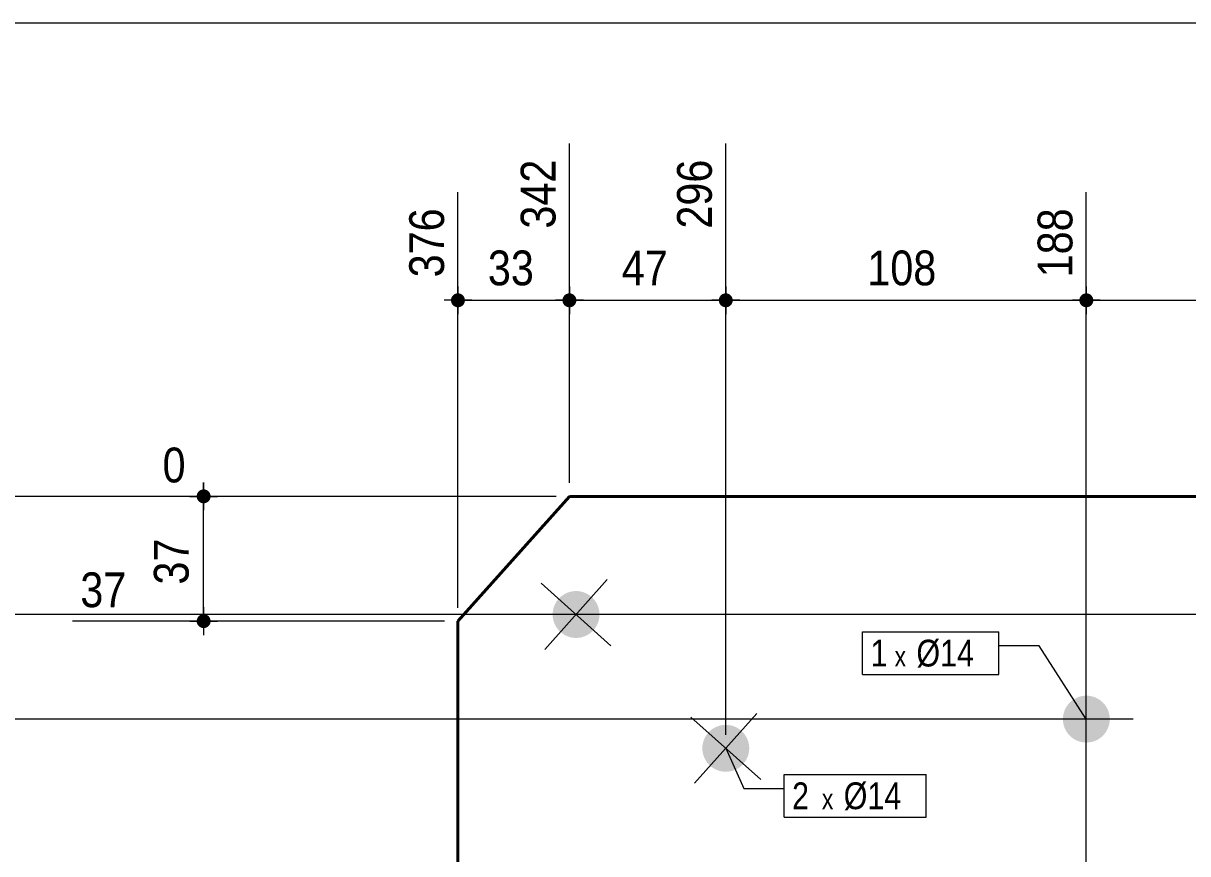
# Model space of a CAD drawing. Header units: millimetres. Extents: x 2 to 287, y 5 to 195.
# Drawn here: x 68.1 to 155.1, y 133 to 195 of the extents above; entities that cross this region are included whole.
import ezdxf

# ---------------------------------------------------------------- set-up
doc = ezdxf.new("R2010")
doc.units = ezdxf.units.MM
for name, color, linetype, lineweight in [('Boulon', 7, 'Continuous', 0), ('Cotation', 7, 'Continuous', 0), ('Désignation boulon', 3, 'Continuous', 0), ('Feuille dessin', 5, 'Continuous', 0), ('Piece', 2, 'Continuous', 0)]:
    doc.layers.add(name, color=color, linetype=linetype, lineweight=lineweight)
doc.styles.add('ARIAL', font='ARIAL.TTF')
doc.styles.add('COMIC_SANS_MS', font='COMIC.TTF')

# ---------------------------------------------------------------- blocks, each defined once
blk = doc.blocks.new('*A1')
at = {"layer": 'Boulon'}
blk.add_hatch(color=256, dxfattribs=at).paths.add_polyline_path([(149.237, 142.984), (149.235, 142.941), (149.233, 142.898), (149.229, 142.856), (149.224, 142.813), (149.219, 142.77), (149.212, 142.728), (149.204, 142.686), (149.195, 142.644), (149.185, 142.602), (149.174, 142.56), (149.162, 142.519), (149.149, 142.478), (149.135, 142.437), (149.12, 142.397), (149.104, 142.357), (149.087, 142.318), (149.069, 142.279), (149.051, 142.24), (149.031, 142.202), (149.01, 142.164), (148.989, 142.127), (148.966, 142.091), (148.943, 142.055), (148.918, 142.019), (148.893, 141.985), (148.867, 141.95), (148.84, 141.917), (148.813, 141.884), (148.784, 141.852), (148.755, 141.82), (148.725, 141.79), (148.694, 141.76), (148.663, 141.73), (148.631, 141.702), (148.598, 141.674), (148.564, 141.647), (148.53, 141.621), (148.495, 141.596), (148.46, 141.572), (148.424, 141.549), (148.387, 141.526), (148.35, 141.504), (148.312, 141.484), (148.274, 141.464), (148.236, 141.445), (148.197, 141.427), (148.157, 141.41), (148.117, 141.394), (148.077, 141.379), (148.036, 141.365), (147.995, 141.352), (147.954, 141.34), (147.913, 141.329), (147.871, 141.32), (147.829, 141.311), (147.787, 141.303), (147.744, 141.296), (147.702, 141.29), (147.659, 141.285), (147.616, 141.282), (147.573, 141.279), (147.53, 141.278), (147.487, 141.277), (147.445, 141.278), (147.402, 141.279), (147.359, 141.282), (147.316, 141.285), (147.273, 141.29), (147.231, 141.296), (147.188, 141.303), (147.146, 141.311), (147.104, 141.32), (147.062, 141.329), (147.021, 141.34), (146.979, 141.352), (146.939, 141.365), (146.898, 141.379), (146.858, 141.394), (146.818, 141.41), (146.778, 141.427), (146.739, 141.445), (146.701, 141.464), (146.663, 141.484), (146.625, 141.504), (146.588, 141.526), (146.551, 141.549), (146.515, 141.572), (146.48, 141.596), (146.445, 141.621), (146.411, 141.647), (146.377, 141.674), (146.344, 141.702), (146.312, 141.73), (146.281, 141.76), (146.25, 141.79), (146.22, 141.82), (146.191, 141.852), (146.162, 141.884), (146.135, 141.917), (146.108, 141.95), (146.082, 141.985), (146.057, 142.019), (146.032, 142.055), (146.009, 142.091), (145.986, 142.127), (145.965, 142.164), (145.944, 142.202), (145.924, 142.24), (145.906, 142.279), (145.888, 142.318), (145.871, 142.357), (145.855, 142.397), (145.84, 142.437), (145.826, 142.478), (145.813, 142.519), (145.801, 142.56), (145.79, 142.602), (145.78, 142.644), (145.771, 142.686), (145.763, 142.728), (145.756, 142.77), (145.751, 142.813), (145.746, 142.856), (145.742, 142.898), (145.74, 142.941), (145.738, 142.984), (145.737, 143.027), (145.738, 143.07), (145.74, 143.113), (145.742, 143.156), (145.746, 143.199), (145.751, 143.241), (145.756, 143.284), (145.763, 143.326), (145.771, 143.368), (145.78, 143.41), (145.79, 143.452), (145.801, 143.494), (145.813, 143.535), (145.826, 143.576), (145.84, 143.617), (145.855, 143.657), (145.871, 143.697), (145.888, 143.736), (145.906, 143.775), (145.924, 143.814), (145.944, 143.852), (145.965, 143.89), (145.986, 143.927), (146.009, 143.963), (146.032, 143.999), (146.057, 144.035), (146.082, 144.07), (146.108, 144.104), (146.135, 144.137), (146.162, 144.17), (146.191, 144.202), (146.22, 144.234), (146.25, 144.264), (146.281, 144.294), (146.312, 144.324), (146.344, 144.352), (146.377, 144.38), (146.411, 144.407), (146.445, 144.433), (146.48, 144.458), (146.515, 144.482), (146.551, 144.506), (146.588, 144.528), (146.625, 144.55), (146.663, 144.57), (146.701, 144.59), (146.739, 144.609), (146.778, 144.627), (146.818, 144.644), (146.858, 144.66), (146.898, 144.675), (146.939, 144.689), (146.979, 144.702), (147.021, 144.714), (147.062, 144.725), (147.104, 144.735), (147.146, 144.743), (147.188, 144.751), (147.231, 144.758), (147.273, 144.764), (147.316, 144.769), (147.359, 144.772), (147.402, 144.775), (147.445, 144.777), (147.487, 144.777), (147.53, 144.777), (147.573, 144.775), (147.616, 144.772), (147.659, 144.769), (147.702, 144.764), (147.744, 144.758), (147.787, 144.751), (147.829, 144.743), (147.871, 144.735), (147.913, 144.725), (147.954, 144.714), (147.995, 144.702), (148.036, 144.689), (148.077, 144.675), (148.117, 144.66), (148.157, 144.644), (148.197, 144.627), (148.236, 144.609), (148.274, 144.59), (148.312, 144.57), (148.35, 144.55), (148.387, 144.528), (148.424, 144.506), (148.46, 144.482), (148.495, 144.458), (148.53, 144.433), (148.564, 144.407), (148.598, 144.38), (148.631, 144.352), (148.663, 144.324), (148.694, 144.294), (148.725, 144.264), (148.755, 144.234), (148.784, 144.202), (148.813, 144.17), (148.84, 144.137), (148.867, 144.104), (148.893, 144.07), (148.918, 144.035), (148.943, 143.999), (148.966, 143.963), (148.989, 143.927), (149.01, 143.89), (149.031, 143.852), (149.051, 143.814), (149.069, 143.775), (149.087, 143.736), (149.104, 143.697), (149.12, 143.657), (149.135, 143.617), (149.149, 143.576), (149.162, 143.535), (149.174, 143.494), (149.185, 143.452), (149.195, 143.41), (149.204, 143.368), (149.212, 143.326), (149.219, 143.284), (149.224, 143.241), (149.229, 143.199), (149.233, 143.156), (149.235, 143.113), (149.237, 143.07), (149.237, 143.027)], flags=17)
at = {"layer": 'Boulon', "linetype": 'Continuous', "lineweight": 0}
for p, q in [((147.487, 139.527), (147.487, 146.527)), ((150.987, 143.027), (143.987, 143.027))]:
    blk.add_line(p, q, dxfattribs=at)
blk = doc.blocks.new('*A6')
at = {"layer": 'Boulon'}
for points in [[(108.165, 149.565), (108.134, 149.595), (108.104, 149.626), (108.075, 149.657), (108.046, 149.689), (108.018, 149.722), (107.991, 149.755), (107.965, 149.789), (107.94, 149.824), (107.915, 149.859), (107.891, 149.895), (107.868, 149.931), (107.847, 149.968), (107.826, 150.005), (107.806, 150.043), (107.786, 150.082), (107.768, 150.121), (107.751, 150.16), (107.735, 150.2), (107.72, 150.24), (107.705, 150.281), (107.692, 150.321), (107.68, 150.363), (107.669, 150.404), (107.658, 150.446), (107.649, 150.488), (107.641, 150.53), (107.634, 150.572), (107.628, 150.615), (107.623, 150.657), (107.619, 150.7), (107.616, 150.743), (107.614, 150.786), (107.613, 150.829), (107.613, 150.872), (107.615, 150.915), (107.617, 150.958), (107.62, 151.001), (107.625, 151.043), (107.63, 151.086), (107.637, 151.128), (107.644, 151.171), (107.653, 151.213), (107.663, 151.255), (107.673, 151.296), (107.685, 151.337), (107.698, 151.378), (107.711, 151.419), (107.726, 151.46), (107.742, 151.5), (107.758, 151.539), (107.776, 151.578), (107.794, 151.617), (107.814, 151.655), (107.834, 151.693), (107.856, 151.73), (107.878, 151.767), (107.901, 151.803), (107.925, 151.839), (107.95, 151.874), (107.976, 151.908), (108.002, 151.942), (108.03, 151.975), (108.058, 152.007), (108.087, 152.039), (108.117, 152.07), (108.147, 152.1), (108.179, 152.13), (108.211, 152.158), (108.243, 152.186), (108.277, 152.213), (108.311, 152.24), (108.345, 152.265), (108.381, 152.289), (108.416, 152.313), (108.453, 152.336), (108.49, 152.358), (108.527, 152.379), (108.565, 152.399), (108.604, 152.418), (108.643, 152.436), (108.682, 152.453), (108.722, 152.47), (108.762, 152.485), (108.802, 152.499), (108.843, 152.512), (108.884, 152.525), (108.926, 152.536), (108.968, 152.546), (109.01, 152.555), (109.052, 152.563), (109.094, 152.571), (109.137, 152.577), (109.179, 152.582), (109.222, 152.586), (109.265, 152.589), (109.308, 152.59), (109.351, 152.591), (109.394, 152.591), (109.437, 152.59), (109.479, 152.587), (109.522, 152.584), (109.565, 152.58), (109.608, 152.574), (109.65, 152.568), (109.692, 152.56), (109.734, 152.551), (109.776, 152.542), (109.818, 152.531), (109.859, 152.52), (109.9, 152.507), (109.941, 152.493), (109.981, 152.478), (110.021, 152.463), (110.061, 152.446), (110.1, 152.429), (110.139, 152.41), (110.177, 152.391), (110.215, 152.37), (110.252, 152.349), (110.289, 152.326), (110.325, 152.303), (110.361, 152.279), (110.396, 152.254), (110.43, 152.229), (110.464, 152.202), (110.497, 152.175), (110.529, 152.146), (110.561, 152.117), (110.592, 152.088), (110.622, 152.057), (110.651, 152.026), (110.68, 151.994), (110.708, 151.961), (110.735, 151.928), (110.761, 151.894), (110.787, 151.859), (110.811, 151.824), (110.835, 151.788), (110.858, 151.752), (110.88, 151.715), (110.901, 151.677), (110.921, 151.639), (110.94, 151.601), (110.958, 151.562), (110.975, 151.522), (110.991, 151.483), (111.007, 151.443), (111.021, 151.402), (111.034, 151.361), (111.046, 151.32), (111.058, 151.279), (111.068, 151.237), (111.077, 151.195), (111.085, 151.153), (111.092, 151.11), (111.098, 151.068), (111.103, 151.025), (111.107, 150.982), (111.11, 150.94), (111.112, 150.897), (111.113, 150.854), (111.113, 150.811), (111.112, 150.768), (111.109, 150.725), (111.106, 150.682), (111.101, 150.639), (111.096, 150.597), (111.089, 150.554), (111.082, 150.512), (111.073, 150.47), (111.064, 150.428), (111.053, 150.387), (111.041, 150.345), (111.029, 150.304), (111.015, 150.263), (111, 150.223), (110.985, 150.183), (110.968, 150.144), (110.95, 150.104), (110.932, 150.066), (110.912, 150.027), (110.892, 149.99), (110.87, 149.952), (110.848, 149.916), (110.825, 149.879), (110.801, 149.844), (110.776, 149.809), (110.75, 149.774), (110.724, 149.741), (110.696, 149.708), (110.668, 149.675), (110.639, 149.644), (110.609, 149.613), (110.579, 149.582), (110.547, 149.553), (110.516, 149.524), (110.483, 149.496), (110.45, 149.469), (110.416, 149.443), (110.381, 149.418), (110.346, 149.393), (110.31, 149.37), (110.273, 149.347), (110.236, 149.325), (110.199, 149.304), (110.161, 149.284), (110.123, 149.265), (110.084, 149.247), (110.044, 149.229), (110.004, 149.213), (109.964, 149.198), (109.924, 149.184), (109.883, 149.17), (109.842, 149.158), (109.8, 149.147), (109.759, 149.137), (109.717, 149.127), (109.674, 149.119), (109.632, 149.112), (109.59, 149.106), (109.547, 149.101), (109.504, 149.097), (109.461, 149.094), (109.418, 149.092), (109.376, 149.091), (109.333, 149.092), (109.29, 149.093), (109.247, 149.095), (109.204, 149.099), (109.161, 149.103), (109.119, 149.108), (109.076, 149.115), (109.034, 149.123), (108.992, 149.131), (108.95, 149.141), (108.908, 149.151), (108.867, 149.163), (108.826, 149.176), (108.785, 149.189), (108.745, 149.204), (108.705, 149.22), (108.665, 149.236), (108.626, 149.254), (108.587, 149.273), (108.549, 149.292), (108.511, 149.313), (108.474, 149.334), (108.437, 149.356), (108.401, 149.379), (108.366, 149.403), (108.331, 149.428), (108.296, 149.454), (108.263, 149.481), (108.229, 149.508), (108.197, 149.536)], [(119.351, 139.571), (119.32, 139.601), (119.29, 139.631), (119.26, 139.663), (119.232, 139.695), (119.204, 139.727), (119.177, 139.761), (119.15, 139.795), (119.125, 139.829), (119.1, 139.864), (119.077, 139.9), (119.054, 139.937), (119.032, 139.974), (119.011, 140.011), (118.991, 140.049), (118.972, 140.088), (118.954, 140.127), (118.937, 140.166), (118.92, 140.206), (118.905, 140.246), (118.891, 140.286), (118.878, 140.327), (118.865, 140.368), (118.854, 140.41), (118.844, 140.451), (118.835, 140.493), (118.826, 140.536), (118.819, 140.578), (118.813, 140.62), (118.808, 140.663), (118.804, 140.706), (118.801, 140.749), (118.799, 140.792), (118.799, 140.835), (118.799, 140.878), (118.8, 140.92), (118.802, 140.963), (118.806, 141.006), (118.81, 141.049), (118.816, 141.092), (118.822, 141.134), (118.83, 141.176), (118.838, 141.218), (118.848, 141.26), (118.859, 141.302), (118.87, 141.343), (118.883, 141.384), (118.897, 141.425), (118.911, 141.465), (118.927, 141.505), (118.944, 141.545), (118.961, 141.584), (118.98, 141.623), (118.999, 141.661), (119.02, 141.699), (119.041, 141.736), (119.063, 141.773), (119.087, 141.809), (119.111, 141.845), (119.136, 141.879), (119.161, 141.914), (119.188, 141.948), (119.215, 141.981), (119.244, 142.013), (119.273, 142.045), (119.302, 142.076), (119.333, 142.106), (119.364, 142.135), (119.396, 142.164), (119.429, 142.192), (119.462, 142.219), (119.496, 142.245), (119.531, 142.271), (119.566, 142.295), (119.602, 142.319), (119.638, 142.342), (119.675, 142.364), (119.713, 142.384), (119.751, 142.405), (119.789, 142.424), (119.828, 142.442), (119.867, 142.459), (119.907, 142.475), (119.947, 142.49), (119.988, 142.505), (120.029, 142.518), (120.07, 142.53), (120.111, 142.542), (120.153, 142.552), (120.195, 142.561), (120.237, 142.569), (120.279, 142.576), (120.322, 142.582), (120.365, 142.587), (120.407, 142.591), (120.45, 142.594), (120.493, 142.596), (120.536, 142.597), (120.579, 142.597), (120.622, 142.595), (120.665, 142.593), (120.708, 142.59), (120.75, 142.585), (120.793, 142.58), (120.835, 142.573), (120.878, 142.566), (120.92, 142.557), (120.962, 142.548), (121.003, 142.537), (121.045, 142.525), (121.086, 142.513), (121.126, 142.499), (121.167, 142.484), (121.207, 142.469), (121.246, 142.452), (121.285, 142.434), (121.324, 142.416), (121.362, 142.396), (121.4, 142.376), (121.438, 142.354), (121.474, 142.332), (121.51, 142.309), (121.546, 142.285), (121.581, 142.26), (121.615, 142.234), (121.649, 142.208), (121.682, 142.18), (121.715, 142.152), (121.746, 142.123), (121.777, 142.093), (121.807, 142.063), (121.837, 142.031), (121.865, 141.999), (121.893, 141.967), (121.92, 141.933), (121.947, 141.899), (121.972, 141.865), (121.997, 141.83), (122.02, 141.794), (122.043, 141.757), (122.065, 141.72), (122.086, 141.683), (122.106, 141.645), (122.125, 141.606), (122.143, 141.568), (122.161, 141.528), (122.177, 141.488), (122.192, 141.448), (122.206, 141.408), (122.22, 141.367), (122.232, 141.326), (122.243, 141.284), (122.253, 141.243), (122.262, 141.201), (122.271, 141.158), (122.278, 141.116), (122.284, 141.074), (122.289, 141.031), (122.293, 140.988), (122.296, 140.945), (122.298, 140.902), (122.298, 140.859), (122.298, 140.816), (122.297, 140.774), (122.295, 140.731), (122.291, 140.688), (122.287, 140.645), (122.281, 140.603), (122.275, 140.56), (122.267, 140.518), (122.259, 140.476), (122.249, 140.434), (122.238, 140.392), (122.227, 140.351), (122.214, 140.31), (122.2, 140.269), (122.186, 140.229), (122.17, 140.189), (122.153, 140.149), (122.136, 140.11), (122.117, 140.071), (122.098, 140.033), (122.077, 139.995), (122.056, 139.958), (122.034, 139.921), (122.01, 139.885), (121.986, 139.85), (121.961, 139.815), (121.936, 139.78), (121.909, 139.746), (121.882, 139.713), (121.853, 139.681), (121.824, 139.649), (121.795, 139.618), (121.764, 139.588), (121.733, 139.559), (121.701, 139.53), (121.668, 139.502), (121.635, 139.475), (121.601, 139.449), (121.566, 139.423), (121.531, 139.399), (121.495, 139.375), (121.459, 139.352), (121.422, 139.331), (121.384, 139.31), (121.346, 139.289), (121.308, 139.27), (121.269, 139.252), (121.23, 139.235), (121.19, 139.219), (121.15, 139.204), (121.109, 139.189), (121.068, 139.176), (121.027, 139.164), (120.986, 139.153), (120.944, 139.142), (120.902, 139.133), (120.86, 139.125), (120.818, 139.118), (120.775, 139.112), (120.732, 139.107), (120.69, 139.103), (120.647, 139.1), (120.604, 139.098), (120.561, 139.097), (120.518, 139.097), (120.475, 139.099), (120.432, 139.101), (120.389, 139.104), (120.347, 139.109), (120.304, 139.114), (120.262, 139.121), (120.219, 139.128), (120.177, 139.137), (120.135, 139.146), (120.094, 139.157), (120.052, 139.169), (120.011, 139.181), (119.971, 139.195), (119.93, 139.21), (119.89, 139.226), (119.851, 139.242), (119.812, 139.26), (119.773, 139.278), (119.735, 139.298), (119.697, 139.318), (119.659, 139.34), (119.623, 139.362), (119.587, 139.385), (119.551, 139.409), (119.516, 139.434), (119.482, 139.46), (119.448, 139.486), (119.415, 139.514), (119.383, 139.542)]]:
    blk.add_hatch(color=256, dxfattribs=at).paths.add_polyline_path(points, flags=17)
at = {"layer": 'Boulon', "linetype": 'Continuous', "lineweight": 0}
for p, q in [((106.753, 153.173), (111.973, 148.509)), ((107.031, 148.231), (111.695, 153.451)), ((117.939, 143.179), (123.158, 138.515)), ((118.217, 138.237), (122.881, 143.457))]:
    blk.add_line(p, q, dxfattribs=at)
blk = doc.blocks.new('*A8')
at = {"layer": 'Piece', "color": 2, "linetype": 'Continuous', "lineweight": 40}
for p, q in [((108.867326, 159.666602), (100.538516, 150.345611)), ((186.105402, 159.666788), (108.867326, 159.666602)), ((100.53846, 83.208534), (100.538516, 150.345611))]:
    blk.add_line(p, q, dxfattribs=at)
blk = doc.blocks.new('*A9')
at = {"layer": 'Feuille dessin', "linetype": 'Continuous', "lineweight": 0}
blk.add_line((282, 195), (5, 195), dxfattribs=at)
blk = doc.blocks.new('*A24')
at = {"layer": 'Cotation'}
for points in [[(100.513, 173.79), (100.488, 173.792), (100.462, 173.795), (100.437, 173.799), (100.412, 173.805), (100.388, 173.812), (100.363, 173.82), (100.34, 173.829), (100.316, 173.839), (100.293, 173.851), (100.271, 173.863), (100.25, 173.877), (100.229, 173.892), (100.209, 173.907), (100.189, 173.924), (100.171, 173.942), (100.153, 173.96), (100.137, 173.979), (100.121, 174), (100.106, 174.02), (100.092, 174.042), (100.08, 174.064), (100.068, 174.087), (100.058, 174.11), (100.049, 174.134), (100.041, 174.158), (100.034, 174.183), (100.029, 174.208), (100.024, 174.233), (100.021, 174.258), (100.019, 174.284), (100.019, 174.309), (100.019, 174.335), (100.021, 174.36), (100.024, 174.386), (100.029, 174.411), (100.034, 174.436), (100.041, 174.46), (100.049, 174.484), (100.058, 174.508), (100.068, 174.532), (100.08, 174.554), (100.092, 174.577), (100.106, 174.598), (100.121, 174.619), (100.137, 174.639), (100.153, 174.659), (100.171, 174.677), (100.189, 174.695), (100.209, 174.711), (100.229, 174.727), (100.25, 174.742), (100.271, 174.755), (100.293, 174.768), (100.316, 174.779), (100.34, 174.79), (100.363, 174.799), (100.388, 174.807), (100.412, 174.814), (100.437, 174.819), (100.462, 174.824), (100.488, 174.827), (100.513, 174.829), (100.539, 174.829), (100.564, 174.829), (100.589, 174.827), (100.615, 174.824), (100.64, 174.819), (100.665, 174.814), (100.689, 174.807), (100.714, 174.799), (100.738, 174.79), (100.761, 174.779), (100.784, 174.768), (100.806, 174.755), (100.827, 174.742), (100.848, 174.727), (100.868, 174.711), (100.888, 174.695), (100.906, 174.677), (100.924, 174.659), (100.94, 174.639), (100.956, 174.619), (100.971, 174.598), (100.985, 174.577), (100.997, 174.554), (101.009, 174.532), (101.019, 174.508), (101.028, 174.484), (101.036, 174.46), (101.043, 174.436), (101.049, 174.411), (101.053, 174.386), (101.056, 174.36), (101.058, 174.335), (101.059, 174.309), (101.058, 174.284), (101.056, 174.258), (101.053, 174.233), (101.049, 174.208), (101.043, 174.183), (101.036, 174.158), (101.028, 174.134), (101.019, 174.11), (101.009, 174.087), (100.997, 174.064), (100.985, 174.042), (100.971, 174.02), (100.956, 174), (100.94, 173.979), (100.924, 173.96), (100.906, 173.942), (100.888, 173.924), (100.868, 173.907), (100.848, 173.892), (100.827, 173.877), (100.806, 173.863), (100.784, 173.851), (100.761, 173.839), (100.738, 173.829), (100.714, 173.82), (100.689, 173.812), (100.665, 173.805), (100.64, 173.799), (100.615, 173.795), (100.589, 173.792), (100.564, 173.79), (100.539, 173.789)], [(108.842, 173.79), (108.816, 173.792), (108.791, 173.795), (108.766, 173.799), (108.741, 173.805), (108.716, 173.812), (108.692, 173.82), (108.668, 173.829), (108.645, 173.839), (108.622, 173.851), (108.6, 173.863), (108.578, 173.877), (108.558, 173.892), (108.537, 173.907), (108.518, 173.924), (108.5, 173.942), (108.482, 173.96), (108.465, 173.979), (108.45, 174), (108.435, 174.02), (108.421, 174.042), (108.409, 174.064), (108.397, 174.087), (108.387, 174.11), (108.378, 174.134), (108.37, 174.158), (108.363, 174.183), (108.357, 174.208), (108.353, 174.233), (108.35, 174.258), (108.348, 174.284), (108.347, 174.309), (108.348, 174.335), (108.35, 174.36), (108.353, 174.386), (108.357, 174.411), (108.363, 174.436), (108.37, 174.46), (108.378, 174.484), (108.387, 174.508), (108.397, 174.532), (108.409, 174.554), (108.421, 174.577), (108.435, 174.598), (108.45, 174.619), (108.465, 174.639), (108.482, 174.659), (108.5, 174.677), (108.518, 174.695), (108.537, 174.711), (108.558, 174.727), (108.578, 174.742), (108.6, 174.755), (108.622, 174.768), (108.645, 174.779), (108.668, 174.79), (108.692, 174.799), (108.716, 174.807), (108.741, 174.814), (108.766, 174.819), (108.791, 174.824), (108.816, 174.827), (108.842, 174.829), (108.867, 174.829), (108.893, 174.829), (108.918, 174.827), (108.944, 174.824), (108.969, 174.819), (108.994, 174.814), (109.018, 174.807), (109.043, 174.799), (109.066, 174.79), (109.09, 174.779), (109.112, 174.768), (109.135, 174.755), (109.156, 174.742), (109.177, 174.727), (109.197, 174.711), (109.217, 174.695), (109.235, 174.677), (109.253, 174.659), (109.269, 174.639), (109.285, 174.619), (109.3, 174.598), (109.313, 174.577), (109.326, 174.554), (109.337, 174.532), (109.348, 174.508), (109.357, 174.484), (109.365, 174.46), (109.372, 174.436), (109.377, 174.411), (109.382, 174.386), (109.385, 174.36), (109.387, 174.335), (109.387, 174.309), (109.387, 174.284), (109.385, 174.258), (109.382, 174.233), (109.377, 174.208), (109.372, 174.183), (109.365, 174.158), (109.357, 174.134), (109.348, 174.11), (109.337, 174.087), (109.326, 174.064), (109.313, 174.042), (109.3, 174.02), (109.285, 174), (109.269, 173.979), (109.253, 173.96), (109.235, 173.942), (109.217, 173.924), (109.197, 173.907), (109.177, 173.892), (109.156, 173.877), (109.135, 173.863), (109.112, 173.851), (109.09, 173.839), (109.066, 173.829), (109.043, 173.82), (109.018, 173.812), (108.994, 173.805), (108.969, 173.799), (108.944, 173.795), (108.918, 173.792), (108.893, 173.79), (108.867, 173.789)]]:
    blk.add_hatch(color=256, dxfattribs=at).paths.add_polyline_path(points, flags=17)
at = {"layer": 'Cotation', "linetype": 'Continuous', "lineweight": 0}
for p, q in [((108.867, 160.667), (108.867, 186.029)), ((100.539, 151.346), (100.539, 182.389)), ((100.539, 175.349), (100.539, 173.269)), ((108.867, 175.349), (108.867, 173.269)), ((101.579, 174.309), (99.499, 174.309)), ((100.539, 174.309), (99.499, 174.309)), ((100.539, 174.309), (108.867, 174.309)), ((109.907, 174.309), (107.827, 174.309)), ((108.867, 174.309), (109.907, 174.309))]:
    blk.add_line(p, q, dxfattribs=at)
at = {"layer": 'Cotation'}
for p in [(100.539, 174.309), (108.867, 174.309)]:
    blk.add_point(p, dxfattribs=at)
at = {"layer": 'Cotation', "style": 'ARIAL', "width": 0.85}
for s, p in [('342', (107.827, 179.666)), ('376', (99.499, 176.026))]:
    blk.add_text(s, height=2.6, rotation=90.00021, dxfattribs=at).set_placement(p)
blk.add_text('33', height=2.6, dxfattribs=at).set_placement((102.775, 175.429))
blk = doc.blocks.new('*A25')
at = {"layer": 'Cotation'}
for points in [[(108.842, 173.79), (108.816, 173.792), (108.791, 173.795), (108.766, 173.799), (108.741, 173.805), (108.716, 173.812), (108.692, 173.82), (108.668, 173.829), (108.645, 173.839), (108.622, 173.851), (108.6, 173.863), (108.578, 173.877), (108.558, 173.892), (108.537, 173.907), (108.518, 173.924), (108.5, 173.942), (108.482, 173.96), (108.465, 173.979), (108.45, 174), (108.435, 174.02), (108.421, 174.042), (108.409, 174.064), (108.397, 174.087), (108.387, 174.11), (108.378, 174.134), (108.37, 174.158), (108.363, 174.183), (108.357, 174.208), (108.353, 174.233), (108.35, 174.258), (108.348, 174.284), (108.347, 174.309), (108.348, 174.335), (108.35, 174.36), (108.353, 174.386), (108.357, 174.411), (108.363, 174.436), (108.37, 174.46), (108.378, 174.484), (108.387, 174.508), (108.397, 174.532), (108.409, 174.554), (108.421, 174.577), (108.435, 174.598), (108.45, 174.619), (108.465, 174.639), (108.482, 174.659), (108.5, 174.677), (108.518, 174.695), (108.537, 174.711), (108.558, 174.727), (108.578, 174.742), (108.6, 174.755), (108.622, 174.768), (108.645, 174.779), (108.668, 174.79), (108.692, 174.799), (108.716, 174.807), (108.741, 174.814), (108.766, 174.819), (108.791, 174.824), (108.816, 174.827), (108.842, 174.829), (108.867, 174.829), (108.893, 174.829), (108.918, 174.827), (108.944, 174.824), (108.969, 174.819), (108.994, 174.814), (109.018, 174.807), (109.043, 174.799), (109.066, 174.79), (109.09, 174.779), (109.112, 174.768), (109.135, 174.755), (109.156, 174.742), (109.177, 174.727), (109.197, 174.711), (109.217, 174.695), (109.235, 174.677), (109.253, 174.659), (109.269, 174.639), (109.285, 174.619), (109.3, 174.598), (109.313, 174.577), (109.326, 174.554), (109.337, 174.532), (109.348, 174.508), (109.357, 174.484), (109.365, 174.46), (109.372, 174.436), (109.377, 174.411), (109.382, 174.386), (109.385, 174.36), (109.387, 174.335), (109.387, 174.309), (109.387, 174.284), (109.385, 174.258), (109.382, 174.233), (109.377, 174.208), (109.372, 174.183), (109.365, 174.158), (109.357, 174.134), (109.348, 174.11), (109.337, 174.087), (109.326, 174.064), (109.313, 174.042), (109.3, 174.02), (109.285, 174), (109.269, 173.979), (109.253, 173.96), (109.235, 173.942), (109.217, 173.924), (109.197, 173.907), (109.177, 173.892), (109.156, 173.877), (109.135, 173.863), (109.112, 173.851), (109.09, 173.839), (109.066, 173.829), (109.043, 173.82), (109.018, 173.812), (108.994, 173.805), (108.969, 173.799), (108.944, 173.795), (108.918, 173.792), (108.893, 173.79), (108.867, 173.789)], [(120.523, 173.79), (120.498, 173.792), (120.472, 173.795), (120.447, 173.799), (120.422, 173.805), (120.398, 173.812), (120.373, 173.82), (120.35, 173.829), (120.326, 173.839), (120.303, 173.851), (120.281, 173.863), (120.26, 173.877), (120.239, 173.892), (120.219, 173.907), (120.199, 173.924), (120.181, 173.942), (120.163, 173.96), (120.147, 173.979), (120.131, 174), (120.116, 174.02), (120.102, 174.042), (120.09, 174.064), (120.078, 174.087), (120.068, 174.11), (120.059, 174.134), (120.051, 174.158), (120.044, 174.183), (120.039, 174.208), (120.034, 174.233), (120.031, 174.258), (120.029, 174.284), (120.029, 174.309), (120.029, 174.335), (120.031, 174.36), (120.034, 174.386), (120.039, 174.411), (120.044, 174.436), (120.051, 174.46), (120.059, 174.484), (120.068, 174.508), (120.078, 174.532), (120.09, 174.554), (120.102, 174.577), (120.116, 174.598), (120.131, 174.619), (120.147, 174.639), (120.163, 174.659), (120.181, 174.677), (120.199, 174.695), (120.219, 174.711), (120.239, 174.727), (120.26, 174.742), (120.281, 174.755), (120.303, 174.768), (120.326, 174.779), (120.35, 174.79), (120.373, 174.799), (120.398, 174.807), (120.422, 174.814), (120.447, 174.819), (120.472, 174.824), (120.498, 174.827), (120.523, 174.829), (120.549, 174.829), (120.574, 174.829), (120.599, 174.827), (120.625, 174.824), (120.65, 174.819), (120.675, 174.814), (120.699, 174.807), (120.724, 174.799), (120.748, 174.79), (120.771, 174.779), (120.794, 174.768), (120.816, 174.755), (120.837, 174.742), (120.858, 174.727), (120.878, 174.711), (120.898, 174.695), (120.916, 174.677), (120.934, 174.659), (120.95, 174.639), (120.966, 174.619), (120.981, 174.598), (120.995, 174.577), (121.007, 174.554), (121.019, 174.532), (121.029, 174.508), (121.038, 174.484), (121.046, 174.46), (121.053, 174.436), (121.059, 174.411), (121.063, 174.386), (121.066, 174.36), (121.068, 174.335), (121.069, 174.309), (121.068, 174.284), (121.066, 174.258), (121.063, 174.233), (121.059, 174.208), (121.053, 174.183), (121.046, 174.158), (121.038, 174.134), (121.029, 174.11), (121.019, 174.087), (121.007, 174.064), (120.995, 174.042), (120.981, 174.02), (120.966, 174), (120.95, 173.979), (120.934, 173.96), (120.916, 173.942), (120.898, 173.924), (120.878, 173.907), (120.858, 173.892), (120.837, 173.877), (120.816, 173.863), (120.794, 173.851), (120.771, 173.839), (120.748, 173.829), (120.724, 173.82), (120.699, 173.812), (120.675, 173.805), (120.65, 173.799), (120.625, 173.795), (120.599, 173.792), (120.574, 173.79), (120.549, 173.789)]]:
    blk.add_hatch(color=256, dxfattribs=at).paths.add_polyline_path(points, flags=17)
at = {"layer": 'Cotation', "linetype": 'Continuous', "lineweight": 0}
for p, q in [((108.867, 160.667), (108.867, 186.029)), ((120.549, 141.847), (120.549, 186.029)), ((108.867, 175.349), (108.867, 173.269)), ((120.549, 175.349), (120.549, 173.269)), ((109.907, 174.309), (107.827, 174.309)), ((108.867, 174.309), (107.827, 174.309)), ((108.867, 174.309), (120.549, 174.309)), ((121.589, 174.309), (119.509, 174.309)), ((120.549, 174.309), (121.589, 174.309))]:
    blk.add_line(p, q, dxfattribs=at)
at = {"layer": 'Cotation'}
for p in [(108.867, 174.309), (120.549, 174.309)]:
    blk.add_point(p, dxfattribs=at)
at = {"layer": 'Cotation', "style": 'ARIAL', "width": 0.85}
blk.add_text('296', height=2.6, rotation=90.00021, dxfattribs=at).set_placement((119.509, 179.666))
blk.add_text('47', height=2.6, dxfattribs=at).set_placement((112.78, 175.429))
blk = doc.blocks.new('*A26')
at = {"layer": 'Cotation'}
for points in [[(120.523, 173.79), (120.498, 173.792), (120.472, 173.795), (120.447, 173.799), (120.422, 173.805), (120.398, 173.812), (120.373, 173.82), (120.35, 173.829), (120.326, 173.839), (120.303, 173.851), (120.281, 173.863), (120.26, 173.877), (120.239, 173.892), (120.219, 173.907), (120.199, 173.924), (120.181, 173.942), (120.163, 173.96), (120.147, 173.979), (120.131, 174), (120.116, 174.02), (120.102, 174.042), (120.09, 174.064), (120.078, 174.087), (120.068, 174.11), (120.059, 174.134), (120.051, 174.158), (120.044, 174.183), (120.039, 174.208), (120.034, 174.233), (120.031, 174.258), (120.029, 174.284), (120.029, 174.309), (120.029, 174.335), (120.031, 174.36), (120.034, 174.386), (120.039, 174.411), (120.044, 174.436), (120.051, 174.46), (120.059, 174.484), (120.068, 174.508), (120.078, 174.532), (120.09, 174.554), (120.102, 174.577), (120.116, 174.598), (120.131, 174.619), (120.147, 174.639), (120.163, 174.659), (120.181, 174.677), (120.199, 174.695), (120.219, 174.711), (120.239, 174.727), (120.26, 174.742), (120.281, 174.755), (120.303, 174.768), (120.326, 174.779), (120.35, 174.79), (120.373, 174.799), (120.398, 174.807), (120.422, 174.814), (120.447, 174.819), (120.472, 174.824), (120.498, 174.827), (120.523, 174.829), (120.549, 174.829), (120.574, 174.829), (120.599, 174.827), (120.625, 174.824), (120.65, 174.819), (120.675, 174.814), (120.699, 174.807), (120.724, 174.799), (120.748, 174.79), (120.771, 174.779), (120.794, 174.768), (120.816, 174.755), (120.837, 174.742), (120.858, 174.727), (120.878, 174.711), (120.898, 174.695), (120.916, 174.677), (120.934, 174.659), (120.95, 174.639), (120.966, 174.619), (120.981, 174.598), (120.995, 174.577), (121.007, 174.554), (121.019, 174.532), (121.029, 174.508), (121.038, 174.484), (121.046, 174.46), (121.053, 174.436), (121.059, 174.411), (121.063, 174.386), (121.066, 174.36), (121.068, 174.335), (121.069, 174.309), (121.068, 174.284), (121.066, 174.258), (121.063, 174.233), (121.059, 174.208), (121.053, 174.183), (121.046, 174.158), (121.038, 174.134), (121.029, 174.11), (121.019, 174.087), (121.007, 174.064), (120.995, 174.042), (120.981, 174.02), (120.966, 174), (120.95, 173.979), (120.934, 173.96), (120.916, 173.942), (120.898, 173.924), (120.878, 173.907), (120.858, 173.892), (120.837, 173.877), (120.816, 173.863), (120.794, 173.851), (120.771, 173.839), (120.748, 173.829), (120.724, 173.82), (120.699, 173.812), (120.675, 173.805), (120.65, 173.799), (120.625, 173.795), (120.599, 173.792), (120.574, 173.79), (120.549, 173.789)], [(147.462, 173.79), (147.436, 173.792), (147.411, 173.795), (147.386, 173.799), (147.361, 173.805), (147.336, 173.812), (147.312, 173.82), (147.288, 173.829), (147.265, 173.839), (147.242, 173.851), (147.22, 173.863), (147.198, 173.877), (147.178, 173.892), (147.158, 173.907), (147.138, 173.924), (147.12, 173.942), (147.102, 173.96), (147.085, 173.979), (147.07, 174), (147.055, 174.02), (147.041, 174.042), (147.029, 174.064), (147.017, 174.087), (147.007, 174.11), (146.998, 174.134), (146.99, 174.158), (146.983, 174.183), (146.977, 174.208), (146.973, 174.233), (146.97, 174.258), (146.968, 174.284), (146.967, 174.309), (146.968, 174.335), (146.97, 174.36), (146.973, 174.386), (146.977, 174.411), (146.983, 174.436), (146.99, 174.46), (146.998, 174.484), (147.007, 174.508), (147.017, 174.532), (147.029, 174.554), (147.041, 174.577), (147.055, 174.598), (147.07, 174.619), (147.085, 174.639), (147.102, 174.659), (147.12, 174.677), (147.138, 174.695), (147.158, 174.711), (147.178, 174.727), (147.198, 174.742), (147.22, 174.755), (147.242, 174.768), (147.265, 174.779), (147.288, 174.79), (147.312, 174.799), (147.336, 174.807), (147.361, 174.814), (147.386, 174.819), (147.411, 174.824), (147.436, 174.827), (147.462, 174.829), (147.487, 174.829), (147.513, 174.829), (147.538, 174.827), (147.564, 174.824), (147.589, 174.819), (147.614, 174.814), (147.638, 174.807), (147.663, 174.799), (147.686, 174.79), (147.71, 174.779), (147.733, 174.768), (147.755, 174.755), (147.776, 174.742), (147.797, 174.727), (147.817, 174.711), (147.837, 174.695), (147.855, 174.677), (147.873, 174.659), (147.889, 174.639), (147.905, 174.619), (147.92, 174.598), (147.933, 174.577), (147.946, 174.554), (147.957, 174.532), (147.968, 174.508), (147.977, 174.484), (147.985, 174.46), (147.992, 174.436), (147.997, 174.411), (148.002, 174.386), (148.005, 174.36), (148.007, 174.335), (148.007, 174.309), (148.007, 174.284), (148.005, 174.258), (148.002, 174.233), (147.997, 174.208), (147.992, 174.183), (147.985, 174.158), (147.977, 174.134), (147.968, 174.11), (147.957, 174.087), (147.946, 174.064), (147.933, 174.042), (147.92, 174.02), (147.905, 174), (147.889, 173.979), (147.873, 173.96), (147.855, 173.942), (147.837, 173.924), (147.817, 173.907), (147.797, 173.892), (147.776, 173.877), (147.755, 173.863), (147.733, 173.851), (147.71, 173.839), (147.686, 173.829), (147.663, 173.82), (147.638, 173.812), (147.614, 173.805), (147.589, 173.799), (147.564, 173.795), (147.538, 173.792), (147.513, 173.79), (147.487, 173.789)]]:
    blk.add_hatch(color=256, dxfattribs=at).paths.add_polyline_path(points, flags=17)
at = {"layer": 'Cotation', "linetype": 'Continuous', "lineweight": 0}
for p, q in [((120.549, 141.847), (120.549, 186.029)), ((147.487, 119.627), (147.487, 182.389)), ((120.549, 175.349), (120.549, 173.269)), ((147.487, 175.349), (147.487, 173.269)), ((121.589, 174.309), (119.509, 174.309)), ((120.549, 174.309), (119.509, 174.309)), ((120.549, 174.309), (147.487, 174.309)), ((148.527, 174.309), (146.447, 174.309)), ((147.487, 174.309), (148.527, 174.309)), ((147.487, 95.027), (147.487, 113.927))]:
    blk.add_line(p, q, dxfattribs=at)
at = {"layer": 'Cotation'}
for p in [(120.549, 174.309), (147.487, 174.309)]:
    blk.add_point(p, dxfattribs=at)
at = {"layer": 'Cotation', "style": 'ARIAL', "width": 0.85}
blk.add_text('188', height=2.6, rotation=90.00021, dxfattribs=at).set_placement((146.447, 176.026))
blk.add_text('108', height=2.6, dxfattribs=at).set_placement((131.125, 175.429))
blk = doc.blocks.new('*A27')
at = {"layer": 'Cotation'}
for points in [[(147.462, 173.79), (147.436, 173.792), (147.411, 173.795), (147.386, 173.799), (147.361, 173.805), (147.336, 173.812), (147.312, 173.82), (147.288, 173.829), (147.265, 173.839), (147.242, 173.851), (147.22, 173.863), (147.198, 173.877), (147.178, 173.892), (147.158, 173.907), (147.138, 173.924), (147.12, 173.942), (147.102, 173.96), (147.085, 173.979), (147.07, 174), (147.055, 174.02), (147.041, 174.042), (147.029, 174.064), (147.017, 174.087), (147.007, 174.11), (146.998, 174.134), (146.99, 174.158), (146.983, 174.183), (146.977, 174.208), (146.973, 174.233), (146.97, 174.258), (146.968, 174.284), (146.967, 174.309), (146.968, 174.335), (146.97, 174.36), (146.973, 174.386), (146.977, 174.411), (146.983, 174.436), (146.99, 174.46), (146.998, 174.484), (147.007, 174.508), (147.017, 174.532), (147.029, 174.554), (147.041, 174.577), (147.055, 174.598), (147.07, 174.619), (147.085, 174.639), (147.102, 174.659), (147.12, 174.677), (147.138, 174.695), (147.158, 174.711), (147.178, 174.727), (147.198, 174.742), (147.22, 174.755), (147.242, 174.768), (147.265, 174.779), (147.288, 174.79), (147.312, 174.799), (147.336, 174.807), (147.361, 174.814), (147.386, 174.819), (147.411, 174.824), (147.436, 174.827), (147.462, 174.829), (147.487, 174.829), (147.513, 174.829), (147.538, 174.827), (147.564, 174.824), (147.589, 174.819), (147.614, 174.814), (147.638, 174.807), (147.663, 174.799), (147.686, 174.79), (147.71, 174.779), (147.733, 174.768), (147.755, 174.755), (147.776, 174.742), (147.797, 174.727), (147.817, 174.711), (147.837, 174.695), (147.855, 174.677), (147.873, 174.659), (147.889, 174.639), (147.905, 174.619), (147.92, 174.598), (147.933, 174.577), (147.946, 174.554), (147.957, 174.532), (147.968, 174.508), (147.977, 174.484), (147.985, 174.46), (147.992, 174.436), (147.997, 174.411), (148.002, 174.386), (148.005, 174.36), (148.007, 174.335), (148.007, 174.309), (148.007, 174.284), (148.005, 174.258), (148.002, 174.233), (147.997, 174.208), (147.992, 174.183), (147.985, 174.158), (147.977, 174.134), (147.968, 174.11), (147.957, 174.087), (147.946, 174.064), (147.933, 174.042), (147.92, 174.02), (147.905, 174), (147.889, 173.979), (147.873, 173.96), (147.855, 173.942), (147.837, 173.924), (147.817, 173.907), (147.797, 173.892), (147.776, 173.877), (147.755, 173.863), (147.733, 173.851), (147.71, 173.839), (147.686, 173.829), (147.663, 173.82), (147.638, 173.812), (147.614, 173.805), (147.589, 173.799), (147.564, 173.795), (147.538, 173.792), (147.513, 173.79), (147.487, 173.789)], [(174.398, 173.79), (174.372, 173.792), (174.347, 173.795), (174.322, 173.799), (174.297, 173.805), (174.273, 173.812), (174.248, 173.82), (174.224, 173.829), (174.201, 173.839), (174.178, 173.851), (174.156, 173.863), (174.135, 173.877), (174.114, 173.892), (174.094, 173.907), (174.074, 173.924), (174.056, 173.942), (174.038, 173.96), (174.022, 173.979), (174.006, 174), (173.991, 174.02), (173.977, 174.042), (173.965, 174.064), (173.953, 174.087), (173.943, 174.11), (173.934, 174.134), (173.926, 174.158), (173.919, 174.183), (173.913, 174.208), (173.909, 174.233), (173.906, 174.258), (173.904, 174.284), (173.903, 174.309), (173.904, 174.335), (173.906, 174.36), (173.909, 174.386), (173.913, 174.411), (173.919, 174.436), (173.926, 174.46), (173.934, 174.484), (173.943, 174.508), (173.953, 174.532), (173.965, 174.554), (173.977, 174.577), (173.991, 174.598), (174.006, 174.619), (174.022, 174.639), (174.038, 174.659), (174.056, 174.677), (174.074, 174.695), (174.094, 174.711), (174.114, 174.727), (174.135, 174.742), (174.156, 174.755), (174.178, 174.768), (174.201, 174.779), (174.224, 174.79), (174.248, 174.799), (174.273, 174.807), (174.297, 174.814), (174.322, 174.819), (174.347, 174.824), (174.372, 174.827), (174.398, 174.829), (174.423, 174.829), (174.449, 174.829), (174.474, 174.827), (174.5, 174.824), (174.525, 174.819), (174.55, 174.814), (174.574, 174.807), (174.599, 174.799), (174.622, 174.79), (174.646, 174.779), (174.669, 174.768), (174.691, 174.755), (174.712, 174.742), (174.733, 174.727), (174.753, 174.711), (174.773, 174.695), (174.791, 174.677), (174.809, 174.659), (174.825, 174.639), (174.841, 174.619), (174.856, 174.598), (174.869, 174.577), (174.882, 174.554), (174.894, 174.532), (174.904, 174.508), (174.913, 174.484), (174.921, 174.46), (174.928, 174.436), (174.933, 174.411), (174.938, 174.386), (174.941, 174.36), (174.943, 174.335), (174.943, 174.309), (174.943, 174.284), (174.941, 174.258), (174.938, 174.233), (174.933, 174.208), (174.928, 174.183), (174.921, 174.158), (174.913, 174.134), (174.904, 174.11), (174.894, 174.087), (174.882, 174.064), (174.869, 174.042), (174.856, 174.02), (174.841, 174), (174.825, 173.979), (174.809, 173.96), (174.791, 173.942), (174.773, 173.924), (174.753, 173.907), (174.733, 173.892), (174.712, 173.877), (174.691, 173.863), (174.669, 173.851), (174.646, 173.839), (174.622, 173.829), (174.599, 173.82), (174.574, 173.812), (174.55, 173.805), (174.525, 173.799), (174.5, 173.795), (174.474, 173.792), (174.449, 173.79), (174.423, 173.789)]]:
    blk.add_hatch(color=256, dxfattribs=at).paths.add_polyline_path(points, flags=17)
at = {"layer": 'Cotation', "linetype": 'Continuous', "lineweight": 0}
for p, q in [((147.487, 119.627), (147.487, 182.389)), ((174.423, 141.848), (174.423, 180.46)), ((147.487, 175.349), (147.487, 173.269)), ((174.423, 175.349), (174.423, 173.269)), ((148.527, 174.309), (146.447, 174.309)), ((147.487, 174.309), (146.447, 174.309)), ((147.487, 174.309), (174.423, 174.309)), ((175.463, 174.309), (173.383, 174.309)), ((174.423, 174.309), (175.463, 174.309)), ((147.487, 95.027), (147.487, 113.927))]:
    blk.add_line(p, q, dxfattribs=at)
at = {"layer": 'Cotation'}
for p in [(147.487, 174.309), (174.423, 174.309)]:
    blk.add_point(p, dxfattribs=at)
at = {"layer": 'Cotation', "style": 'ARIAL', "width": 0.85}
blk.add_text('80', height=2.6, rotation=90.00021, dxfattribs=at).set_placement((173.383, 176.026))
blk.add_text('108', height=2.6, dxfattribs=at).set_placement((158.063, 175.429))
blk = doc.blocks.new('*A31')
at = {"layer": 'Cotation'}
for points in [[(81.513, 159.147), (81.487, 159.149), (81.462, 159.152), (81.437, 159.157), (81.412, 159.162), (81.388, 159.169), (81.363, 159.177), (81.339, 159.186), (81.316, 159.197), (81.293, 159.208), (81.271, 159.221), (81.25, 159.234), (81.229, 159.249), (81.209, 159.265), (81.189, 159.281), (81.171, 159.299), (81.153, 159.317), (81.136, 159.337), (81.121, 159.357), (81.106, 159.378), (81.092, 159.399), (81.08, 159.421), (81.068, 159.444), (81.058, 159.468), (81.049, 159.491), (81.041, 159.516), (81.034, 159.54), (81.028, 159.565), (81.024, 159.59), (81.021, 159.616), (81.019, 159.641), (81.018, 159.667), (81.019, 159.692), (81.021, 159.718), (81.024, 159.743), (81.028, 159.768), (81.034, 159.793), (81.041, 159.818), (81.049, 159.842), (81.058, 159.866), (81.068, 159.889), (81.08, 159.912), (81.092, 159.934), (81.106, 159.955), (81.121, 159.976), (81.136, 159.996), (81.153, 160.016), (81.171, 160.034), (81.189, 160.052), (81.209, 160.069), (81.229, 160.084), (81.25, 160.099), (81.271, 160.113), (81.293, 160.125), (81.316, 160.137), (81.339, 160.147), (81.363, 160.156), (81.388, 160.164), (81.412, 160.171), (81.437, 160.177), (81.462, 160.181), (81.487, 160.184), (81.513, 160.186), (81.538, 160.187), (81.564, 160.186), (81.589, 160.184), (81.615, 160.181), (81.64, 160.177), (81.665, 160.171), (81.689, 160.164), (81.714, 160.156), (81.737, 160.147), (81.761, 160.137), (81.784, 160.125), (81.806, 160.113), (81.827, 160.099), (81.848, 160.084), (81.868, 160.069), (81.888, 160.052), (81.906, 160.034), (81.924, 160.016), (81.94, 159.996), (81.956, 159.976), (81.971, 159.955), (81.984, 159.934), (81.997, 159.912), (82.009, 159.889), (82.019, 159.866), (82.028, 159.842), (82.036, 159.818), (82.043, 159.793), (82.048, 159.768), (82.053, 159.743), (82.056, 159.718), (82.058, 159.692), (82.058, 159.667), (82.058, 159.641), (82.056, 159.616), (82.053, 159.59), (82.048, 159.565), (82.043, 159.54), (82.036, 159.516), (82.028, 159.491), (82.019, 159.468), (82.009, 159.444), (81.997, 159.421), (81.984, 159.399), (81.971, 159.378), (81.956, 159.357), (81.94, 159.337), (81.924, 159.317), (81.906, 159.299), (81.888, 159.281), (81.868, 159.265), (81.848, 159.249), (81.827, 159.234), (81.806, 159.221), (81.784, 159.208), (81.761, 159.197), (81.737, 159.186), (81.714, 159.177), (81.689, 159.169), (81.665, 159.162), (81.64, 159.157), (81.615, 159.152), (81.589, 159.149), (81.564, 159.147), (81.538, 159.147)], [(81.513, 149.826), (81.487, 149.828), (81.462, 149.831), (81.437, 149.836), (81.412, 149.841), (81.388, 149.848), (81.363, 149.856), (81.339, 149.865), (81.316, 149.876), (81.293, 149.887), (81.271, 149.9), (81.25, 149.913), (81.229, 149.928), (81.209, 149.944), (81.189, 149.96), (81.171, 149.978), (81.153, 149.996), (81.136, 150.016), (81.121, 150.036), (81.106, 150.057), (81.092, 150.078), (81.08, 150.1), (81.068, 150.123), (81.058, 150.147), (81.049, 150.17), (81.041, 150.195), (81.034, 150.219), (81.028, 150.244), (81.024, 150.269), (81.021, 150.295), (81.019, 150.32), (81.018, 150.346), (81.019, 150.371), (81.021, 150.397), (81.024, 150.422), (81.028, 150.447), (81.034, 150.472), (81.041, 150.497), (81.049, 150.521), (81.058, 150.545), (81.068, 150.568), (81.08, 150.591), (81.092, 150.613), (81.106, 150.635), (81.121, 150.655), (81.136, 150.675), (81.153, 150.695), (81.171, 150.713), (81.189, 150.731), (81.209, 150.748), (81.229, 150.763), (81.25, 150.778), (81.271, 150.792), (81.293, 150.804), (81.316, 150.816), (81.339, 150.826), (81.363, 150.835), (81.388, 150.843), (81.412, 150.85), (81.437, 150.856), (81.462, 150.86), (81.487, 150.863), (81.513, 150.865), (81.538, 150.866), (81.564, 150.865), (81.589, 150.863), (81.615, 150.86), (81.64, 150.856), (81.665, 150.85), (81.689, 150.843), (81.714, 150.835), (81.737, 150.826), (81.761, 150.816), (81.784, 150.804), (81.806, 150.792), (81.827, 150.778), (81.848, 150.763), (81.868, 150.748), (81.888, 150.731), (81.906, 150.713), (81.924, 150.695), (81.94, 150.675), (81.956, 150.655), (81.971, 150.635), (81.984, 150.613), (81.997, 150.591), (82.009, 150.568), (82.019, 150.545), (82.028, 150.521), (82.036, 150.497), (82.043, 150.472), (82.048, 150.447), (82.053, 150.422), (82.056, 150.397), (82.058, 150.371), (82.058, 150.346), (82.058, 150.32), (82.056, 150.295), (82.053, 150.269), (82.048, 150.244), (82.043, 150.219), (82.036, 150.195), (82.028, 150.17), (82.019, 150.147), (82.009, 150.123), (81.997, 150.1), (81.984, 150.078), (81.971, 150.057), (81.956, 150.036), (81.94, 150.016), (81.924, 149.996), (81.906, 149.978), (81.888, 149.96), (81.868, 149.944), (81.848, 149.928), (81.827, 149.913), (81.806, 149.9), (81.784, 149.887), (81.761, 149.876), (81.737, 149.865), (81.714, 149.856), (81.689, 149.848), (81.665, 149.841), (81.64, 149.836), (81.615, 149.831), (81.589, 149.828), (81.564, 149.826), (81.538, 149.826)]]:
    blk.add_hatch(color=256, dxfattribs=at).paths.add_polyline_path(points, flags=17)
at = {"layer": 'Cotation', "linetype": 'Continuous', "lineweight": 0}
for p, q in [((81.538, 160.707), (81.538, 158.627)), ((81.538, 159.667), (81.538, 160.707)), ((107.867, 159.667), (78.47, 159.667)), ((80.498, 159.667), (82.578, 159.667)), ((81.538, 150.346), (81.538, 159.667)), ((81.538, 151.386), (81.538, 149.306)), ((99.539, 150.346), (71.748, 150.346)), ((80.498, 150.346), (82.578, 150.346)), ((81.538, 150.346), (81.538, 149.306))]:
    blk.add_line(p, q, dxfattribs=at)
at = {"layer": 'Cotation'}
for p in [(81.538, 159.667), (81.538, 150.346)]:
    blk.add_point(p, dxfattribs=at)
at = {"layer": 'Cotation', "style": 'ARIAL', "width": 0.85}
for s, p in [('0', (78.47, 160.707)), ('37', (72.325, 151.386))]:
    blk.add_text(s, height=2.6, dxfattribs=at).set_placement(p)
blk.add_text('37', height=2.6, rotation=90.00021, dxfattribs=at).set_placement((80.418, 153.078))
blk = doc.blocks.new('*A36')
at = {"layer": 'Cotation', "linetype": 'Continuous', "lineweight": 0}
blk.add_line((146.487, 143.027), (51.241, 143.027), dxfattribs=at)
blk = doc.blocks.new('*A37')
at = {"layer": 'Cotation', "linetype": 'Continuous', "lineweight": 0}
for p, q in [((184.607, 150.844), (51.241, 150.844)), ((146.487, 143.027), (51.241, 143.027))]:
    blk.add_line(p, q, dxfattribs=at)
blk = doc.blocks.new('*A38')
at = {"layer": 'Cotation', "linetype": 'Continuous', "lineweight": 0}
for p, q in [((107.867, 159.667), (57.963, 159.667)), ((184.607, 150.844), (51.241, 150.844))]:
    blk.add_line(p, q, dxfattribs=at)
blk = doc.blocks.new('*A45')
at = {"layer": 'Désignation boulon', "linetype": 'Continuous', "lineweight": 0}
for p, q in [((120.548513, 140.847019), (121.903097, 137.833726)), ((124.903097, 138.900392), (135.518722, 138.900392)), ((124.903097, 135.700392), (124.903097, 138.900392)), ((135.518722, 135.700392), (135.518722, 138.900392)), ((121.903097, 137.833726), (124.903097, 137.833726)), ((124.903097, 135.700392), (135.518722, 135.700392))]:
    blk.add_line(p, q, dxfattribs=at)
at = {"layer": 'Désignation boulon', "style": 'COMIC_SANS_MS', "width": 0.85}
for s, height, p in [('2', 2, (125.503097, 136.300392)), ('Ø14', 2, (129.361691, 136.300392)), ('x', 1.5, (127.731027, 136.300392))]:
    blk.add_text(s, height=height, dxfattribs=at).set_placement(p)
blk = doc.blocks.new('*A47')
at = {"layer": 'Désignation boulon', "linetype": 'Continuous', "lineweight": 0}
for p, q in [((130.764523, 149.556785), (140.952414, 149.556785)), ((130.764523, 146.356785), (130.764523, 149.556785)), ((140.952414, 146.356785), (140.952414, 149.556785)), ((143.952414, 148.490118), (140.952414, 148.490118)), ((147.487495, 143.027032), (143.952414, 148.490118)), ((130.764523, 146.356785), (140.952414, 146.356785))]:
    blk.add_line(p, q, dxfattribs=at)
at = {"layer": 'Désignation boulon', "style": 'COMIC_SANS_MS', "width": 0.85}
for s, height, p in [('1', 2, (131.364523, 146.956785)), ('Ø14', 2, (134.795383, 146.956785)), ('x', 1.5, (133.164718, 146.956785))]:
    blk.add_text(s, height=height, dxfattribs=at).set_placement(p)

msp = doc.modelspace()

# ---------------------------------------------------------------- block references
at = {"lineweight": 0}
for name in ['*A9', '*A24', '*A25', '*A26', '*A27', '*A38', '*A31', '*A8', '*A37', '*A6', '*A47', '*A36', '*A1', '*A45']:
    msp.add_blockref(name, (0, 0), dxfattribs=at)

doc.saveas('drawing.dxf')
